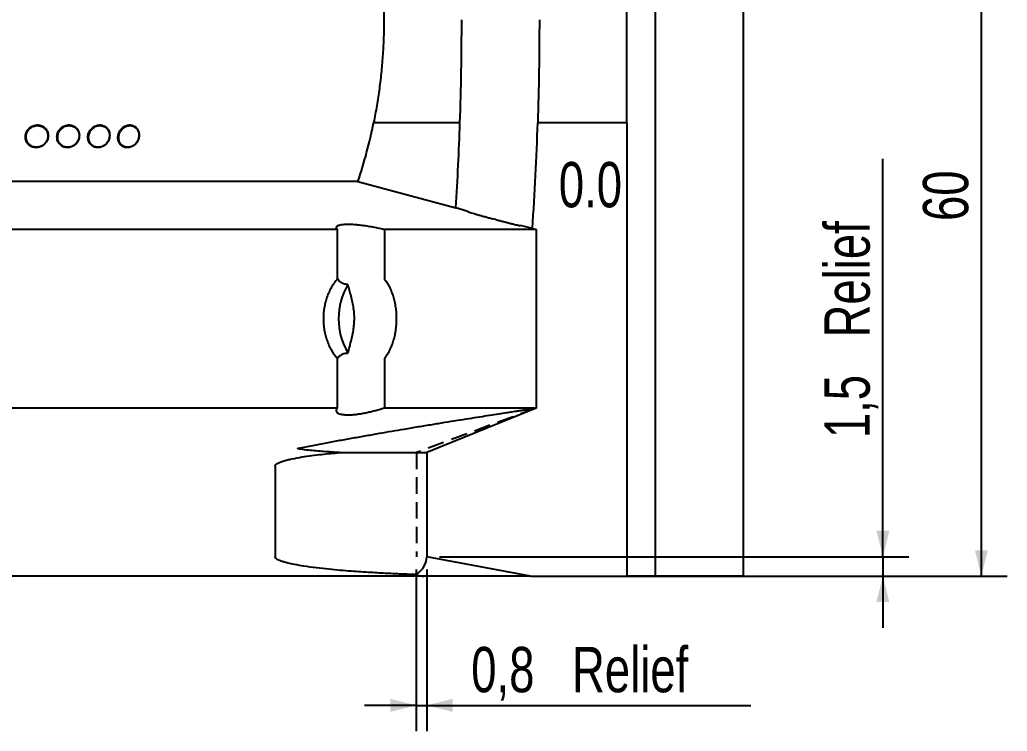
# Model space of a CAD drawing. Header units: millimetres. Extents: x 8 to 867, y 8 to 585.
# Drawn here: x 123.5 to 199.7, y 148.6 to 203.5 of the extents above; entities that cross this region are included whole.
import ezdxf

# ---------------------------------------------------------------- set-up
doc = ezdxf.new("R2010")
doc.units = ezdxf.units.MM
doc.linetypes.add('HIDDEN', pattern=[1.905, 1.27, -0.635])
for name, color, linetype in [('DIMENSIONS', 2, 'Continuous'), ('HIDDEN', 3, 'HIDDEN'), ('TEXT', 2, 'Continuous')]:
    doc.layers.add(name, color=color, linetype=linetype)
doc.layers.add('OUTLINE', color=7, linetype='Continuous', lineweight=25)
doc.styles.add('SLDTEXTSTYLE0', font='TXT', dxfattribs={"width": 0.75})
doc.dimstyles.new('SLDDIMSTYLE19', dxfattribs={"dimtxt": 3.5, "dimasz": 2, "dimexe": 0, "dimexo": 0.0625, "dimgap": 0.875, "dimtad": 1, "dimdec": 1, "dimrnd": 1e-09, "dimdsep": 46, "dimtxsty": 'SLDTEXTSTYLE0', "dimsah": 1, "dimcen": 0.09, "dimadec": 0, "dimazin": 2, "dimtfac": 1, "dimtdec": 1, "dimtmove": 0, "dimatfit": 0, "dimfxl": 0, "dimfrac": 2, "dimtolj": 1, "dimtzin": 12, "dimarcsym": 0})
doc.dimstyles.new('SLDDIMSTYLE2', dxfattribs={"dimtxt": 3.5, "dimasz": 2, "dimexe": 0, "dimexo": 0.0625, "dimgap": 0.875, "dimtad": 1, "dimrnd": 1e-09, "dimzin": 12, "dimdsep": 46, "dimtxsty": 'SLDTEXTSTYLE0', "dimsah": 1, "dimcen": 0.09, "dimadec": 0, "dimazin": 3, "dimtfac": 1, "dimtofl": 0, "dimtmove": 0, "dimatfit": 3, "dimfxl": 0, "dimfrac": 2, "dimtolj": 1, "dimtzin": 12, "dimarcsym": 0})
doc.dimstyles.new('SLDDIMSTYLE20', dxfattribs={"dimtxt": 3.5, "dimasz": 2, "dimexe": 0, "dimexo": 0.0625, "dimgap": 0.875, "dimtad": 1, "dimdec": 1, "dimrnd": 1e-09, "dimzin": 12, "dimdsep": 46, "dimtxsty": 'SLDTEXTSTYLE0', "dimsah": 1, "dimcen": 0.09, "dimadec": 0, "dimazin": 3, "dimtfac": 1, "dimtdec": 1, "dimtmove": 0, "dimatfit": 0, "dimfxl": 0, "dimfrac": 2, "dimtolj": 1, "dimtzin": 12, "dimarcsym": 0})

# ---------------------------------------------------------------- blocks, each defined once
blk = doc.blocks.new('_D_46')
at = {"layer": 'DIMENSIONS'}
for p, q in [((154.109, 161.079), (154.109, 148.601)), ((154.909, 161.079), (154.909, 148.601)), ((154.109, 150.601), (150.109, 150.601)), ((154.109, 150.601), (154.909, 150.601)), ((154.909, 150.601), (179.917, 150.601))]:
    blk.add_line(p, q, dxfattribs=at)
for points in [[(154.109, 150.601), (152.109, 151.101), (152.109, 150.101)], [(154.909, 150.601), (156.909, 150.101), (156.909, 151.101)]]:
    blk.add_solid(points, dxfattribs=at)
at = {"layer": 'DIMENSIONS', "char_height": 3.5, "attachment_point": 1, "style": 'SLDTEXTSTYLE0'}
for s, insert in [('0,8', (158.345, 155.113)), ('Relief', (166.121, 155.113))]:
    blk.add_mtext(s, dxfattribs=dict(at, insert=insert))
blk = doc.blocks.new('_D_50')
at = {"layer": 'DIMENSIONS'}
for p, q in [((190.115, 162.079), (190.115, 192.799)), ((155.909, 162.079), (192.115, 162.079)), ((190.115, 162.079), (190.115, 160.579)), ((163.909, 160.579), (192.115, 160.579)), ((190.115, 160.579), (190.115, 156.579))]:
    blk.add_line(p, q, dxfattribs=at)
for points in [[(190.115, 162.079), (190.615, 164.079), (189.615, 164.079)], [(190.115, 160.579), (189.615, 158.579), (190.615, 158.579)]]:
    blk.add_solid(points, dxfattribs=at)
at = {"layer": 'DIMENSIONS', "char_height": 3.5, "attachment_point": 1, "rotation": 90, "style": 'SLDTEXTSTYLE0'}
for s, insert in [('Relief', (185.603, 179.003)), ('1,5', (185.603, 171.227))]:
    blk.add_mtext(s, dxfattribs=dict(at, insert=insert))
blk = doc.blocks.new('_D_55')
at = {"layer": 'DIMENSIONS'}
for p, q in [((173.543, 220.579), (199.712, 220.579)), ((197.712, 220.579), (197.712, 160.579)), ((177.063, 160.579), (199.712, 160.579))]:
    blk.add_line(p, q, dxfattribs=at)
for points in [[(197.712, 220.579), (197.212, 218.579), (198.212, 218.579)], [(197.712, 160.579), (198.212, 162.579), (197.212, 162.579)]]:
    blk.add_solid(points, dxfattribs=at)
at = {"layer": 'DIMENSIONS', "insert": (193.201, 187.993), "char_height": 3.5, "attachment_point": 1, "rotation": 90, "style": 'SLDTEXTSTYLE0'}
blk.add_mtext('60', dxfattribs=at)

msp = doc.modelspace()

# ---------------------------------------------------------------- linework, layer by layer
at = {"layer": 'HIDDEN'}
for p, q in [((163.35918, 173.54828), (154.10918, 170.10876)), ((154.10918, 170.10876), (154.10918, 162.07876))]:
    msp.add_line(p, q, dxfattribs=at)
at = {"layer": 'OUTLINE'}
for p, q in [((179.33425, 429.83342), (179.33425, 160.57875)), ((172.543, 220.57875), (172.543, 160.57875)), ((151.60917, 206.52875), (151.60917, 203.52876)), ((157.47491, 195.57876), (150.81119, 195.57876)), ((170.35918, 195.57876), (163.47825, 195.57876)), ((170.35918, 195.57876), (170.35918, 160.57875)), ((149.60589, 191.02876), (85.11247, 191.02876)), ((149.60589, 191.02876), (157.16071, 189.00445)), ((158.08709, 188.7156), (157.16071, 189.00445)), ((160.23548, 188.10272), (159.98802, 188.16857)), ((163.0712, 187.42074), (162.1407, 187.6331)), ((148.02868, 187.34358), (119.91492, 187.34358)), ((148.02868, 183.52297), (148.02868, 187.34358)), ((163.35918, 187.34358), (151.64303, 187.34358)), ((151.64303, 187.34358), (151.64303, 183.52297)), ((163.0712, 187.42074), (163.35918, 187.34358)), ((163.35918, 187.34358), (163.35918, 173.54828)), ((148.02868, 173.54828), (148.02868, 177.36888)), ((151.64303, 177.36888), (151.64303, 173.54828)), ((148.02868, 173.54828), (119.91492, 173.54828)), ((163.35918, 173.54828), (151.64303, 173.54828)), ((163.35918, 173.54828), (154.90918, 170.10876)), ((148.18785, 170.10876), (154.90918, 170.10876)), ((154.90918, 170.10876), (154.90918, 162.07876)), ((143.20394, 169.05844), (143.20394, 162.07876)), ((162.90918, 160.57875), (154.90918, 162.07876)), ((154.69261, 160.57875), (80.02576, 160.57875)), ((162.90918, 160.57875), (154.69261, 160.57875)), ((162.90918, 160.57875), (170.35918, 160.57875)), ((172.543, 160.57875), (170.35918, 160.57875)), ((179.33425, 160.57875), (172.543, 160.57875))]:
    msp.add_line(p, q, dxfattribs=at)
for centre, radius, start, end in [((111.60918, 203.52876), 40, 341.7900431, 348.536128), ((-77.8114, 203.52876), 235.42059, 356.4628819, 358.0647909), ((-77.8114, 203.52876), 241.42059, 356.1742795, 358.112904), ((153.35328, 180.44593), 5.24418, 149.7009977, 210.2990023)]:
    msp.add_arc(centre, radius, start, end, dxfattribs=at)
for centre, major_axis, ratio, start_param, end_param in [((-14059.39334, 300.20609), (0, 39096.06375), 0.36397023, 4.70971282, 4.71055809), ((120.52443, 168.5259), (34.35784, -6.72721), 0.20219251, 6.10783604, 6.32275363)]:
    msp.add_ellipse(centre, major_axis=major_axis, ratio=ratio, start_param=start_param, end_param=end_param, dxfattribs=at)
for points, knots in [([(151.60917, 203.52876), (151.60493, 203.0864), (151.59645, 202.20156), (151.52787, 200.87585), (151.41841, 199.54855), (151.26246, 198.22142), (151.0649, 196.89517), (150.89575, 196.01752), (150.81119, 195.57876)], [0, 0, 0, 0, 0.16581506, 0.33167673, 0.49749145, 0.66497861, 0.83251232, 1, 1, 1, 1]), ([(157.47491, 195.57876), (157.51501, 196.90327), (157.59521, 199.55268), (157.60818, 202.20327), (157.61467, 203.52876)], [0, 0, 0, 0, 0.49992867, 1, 1, 1, 1]), ([(163.6037, 203.52876), (163.59913, 202.20368), (163.58999, 199.55316), (163.5155, 196.90368), (163.47825, 195.57876)], [0, 0, 0, 0, 0.4999318, 1, 1, 1, 1]), ([(125.42563, 193.92802), (125.45969, 193.96547), (125.52781, 194.04036), (125.60568, 194.17102), (125.66209, 194.31086), (125.69478, 194.45713), (125.70225, 194.60542), (125.68523, 194.7516), (125.64323, 194.89137), (125.57839, 195.02114), (125.49166, 195.13676), (125.38623, 195.23562), (125.2644, 195.31415), (125.13011, 195.37098), (124.98677, 195.40352), (124.83866, 195.41181), (124.68994, 195.39457), (124.54475, 195.35326), (124.40752, 195.28809), (124.28178, 195.20182), (124.17167, 195.09607), (124.07966, 194.97464), (124.00915, 194.84037), (123.96122, 194.69759), (123.93819, 194.55002), (123.93963, 194.402), (123.96653, 194.25774), (124.01707, 194.12108), (124.0908, 193.99626), (124.18474, 193.88623), (124.29706, 193.79484), (124.42392, 193.72384), (124.56228, 193.6762), (124.70788, 193.65234), (124.85672, 193.65398), (125.00467, 193.68002), (125.14691, 193.73115), (125.29261, 193.80936), (125.37811, 193.88562), (125.42563, 193.92802)], [0, 0, 0, 0, 0.02681271, 0.05362497, 0.08043787, 0.10725219, 0.13404905, 0.1608481, 0.18763924, 0.21442967, 0.24123984, 0.26804812, 0.29489182, 0.32173524, 0.34861432, 0.3754937, 0.40239525, 0.42929668, 0.45619647, 0.48309624, 0.50997259, 0.53684779, 0.56368787, 0.59052653, 0.61733257, 0.64413841, 0.67092854, 0.69771943, 0.72451991, 0.75132093, 0.77815121, 0.80498266, 0.83185136, 0.85871986, 0.88561751, 0.91251484, 0.93941875, 0.96632295, 1, 1, 1, 1]), ([(125.40822, 193.94039), (125.44094, 193.97609), (125.50637, 194.04748), (125.58133, 194.1722), (125.6358, 194.30578), (125.66761, 194.4456), (125.67532, 194.58745), (125.65959, 194.72737), (125.61993, 194.86125), (125.55842, 194.98565), (125.47589, 195.09659), (125.37544, 195.19159), (125.25921, 195.26718), (125.13099, 195.32207), (124.994, 195.35376), (124.85236, 195.36227), (124.71002, 195.34634), (124.57098, 195.30736), (124.43945, 195.24551), (124.31884, 195.16342), (124.2131, 195.06264), (124.12463, 194.94678), (124.05668, 194.81856), (124.01031, 194.68212), (123.98772, 194.54102), (123.98855, 194.39939), (124.01372, 194.26127), (124.06155, 194.13034), (124.13158, 194.01065), (124.22102, 193.90504), (124.32808, 193.81717), (124.44916, 193.74876), (124.58131, 193.70266), (124.72049, 193.67925), (124.86287, 193.68027), (125.0045, 193.70461), (125.14077, 193.753), (125.28049, 193.82729), (125.36258, 193.89998), (125.40822, 193.94039)], [0, 0, 0, 0, 0.02680864, 0.05361772, 0.08042788, 0.10723804, 0.13403319, 0.16082713, 0.18761427, 0.21440157, 0.24120702, 0.26801303, 0.29485487, 0.32169757, 0.3485791, 0.37546055, 0.40236609, 0.42927166, 0.45617558, 0.48307979, 0.50995838, 0.53683751, 0.56367636, 0.59051506, 0.61731849, 0.64412039, 0.67090753, 0.69769388, 0.72449012, 0.75128679, 0.7781163, 0.80494494, 0.83181465, 0.85868484, 0.8855859, 0.91248694, 0.93939556, 0.96630401, 1, 1, 1, 1]), ([(127.82402, 193.92898), (127.858, 193.96648), (127.92596, 194.04146), (128.00438, 194.17223), (128.06193, 194.31214), (128.09635, 194.45845), (128.10611, 194.60673), (128.09184, 194.75288), (128.05298, 194.89257), (127.99161, 195.02224), (127.90853, 195.13771), (127.80689, 195.23641), (127.68881, 195.31474), (127.55818, 195.37137), (127.41827, 195.40371), (127.27328, 195.41177), (127.12726, 195.39431), (126.98431, 195.3528), (126.84875, 195.28741), (126.7241, 195.20096), (126.61445, 195.09505), (126.52228, 194.9735), (126.45097, 194.83913), (126.40166, 194.69629), (126.37666, 194.5487), (126.37565, 194.40069), (126.39965, 194.25648), (126.44695, 194.11991), (126.51717, 193.99521), (126.60744, 193.88533), (126.71601, 193.79412), (126.83919, 193.72331), (126.97399, 193.67589), (127.11627, 193.65223), (127.26214, 193.65412), (127.40753, 193.68036), (127.54773, 193.73171), (127.69176, 193.81012), (127.77676, 193.88651), (127.82402, 193.92898)], [0, 0, 0, 0, 0.0268122, 0.05362395, 0.08043705, 0.10725011, 0.13404831, 0.16084595, 0.18763703, 0.21442928, 0.24123774, 0.2680472, 0.29489045, 0.32173434, 0.34861389, 0.37549322, 0.40239484, 0.42929634, 0.45619649, 0.4830963, 0.50997258, 0.53684751, 0.56368666, 0.59052528, 0.61733101, 0.64413671, 0.67092781, 0.69771815, 0.7245189, 0.75131973, 0.77815053, 0.8049816, 0.83185058, 0.85871961, 0.88561704, 0.91251471, 0.93941858, 0.96632271, 1, 1, 1, 1]), ([(127.80818, 193.93831), (127.84098, 193.9739), (127.90657, 194.04508), (127.98263, 194.16956), (128.03881, 194.30299), (128.07294, 194.44272), (128.0835, 194.58457), (128.07107, 194.72457), (128.03509, 194.85861), (127.9775, 194.98324), (127.89904, 195.09448), (127.80269, 195.18983), (127.69047, 195.26584), (127.56605, 195.32119), (127.43256, 195.35334), (127.294, 195.36233), (127.15423, 195.34689), (127.0172, 195.30838), (126.88703, 195.24698), (126.76713, 195.16528), (126.66139, 195.06485), (126.57225, 194.94928), (126.50294, 194.82127), (126.45461, 194.68496), (126.42948, 194.5439), (126.42728, 194.40226), (126.44901, 194.26403), (126.49309, 194.13291), (126.55917, 194.01296), (126.64455, 193.90703), (126.74757, 193.81877), (126.86474, 193.74994), (126.99321, 193.70337), (127.12905, 193.67949), (127.26853, 193.68001), (127.40778, 193.70388), (127.54227, 193.75181), (127.68068, 193.82563), (127.76262, 193.89805), (127.80818, 193.93831)], [0, 0, 0, 0, 0.02680875, 0.05361788, 0.08042901, 0.10723968, 0.13403398, 0.16082846, 0.18761528, 0.21440244, 0.24120745, 0.26801297, 0.29485502, 0.32169766, 0.3485783, 0.37545936, 0.40236478, 0.42927032, 0.45617423, 0.48307885, 0.50995793, 0.53683703, 0.56367638, 0.59051522, 0.61731901, 0.64412143, 0.67090803, 0.69769445, 0.72449114, 0.75128677, 0.77811607, 0.80494484, 0.83181451, 0.85868403, 0.88558495, 0.91248582, 0.93939441, 0.96630278, 1, 1, 1, 1]), ([(130.16395, 193.93117), (130.1976, 193.96877), (130.26489, 194.04398), (130.34321, 194.17499), (130.40133, 194.31506), (130.43704, 194.46145), (130.44876, 194.60973), (130.43706, 194.7558), (130.40132, 194.89532), (130.34351, 195.02474), (130.26435, 195.13989), (130.16685, 195.23822), (130.05304, 195.31612), (129.92668, 195.37228), (129.79091, 195.40411), (129.64982, 195.41167), (129.50734, 195.39371), (129.36748, 195.35169), (129.23445, 195.28586), (129.11175, 195.19899), (129.00334, 195.09273), (128.91173, 194.97088), (128.84026, 194.8363), (128.79008, 194.69332), (128.76352, 194.54568), (128.76033, 194.39771), (128.78156, 194.25362), (128.8256, 194.11724), (128.89214, 193.99282), (128.97845, 193.88329), (129.08285, 193.79247), (129.20177, 193.72211), (129.33237, 193.67516), (129.47059, 193.65201), (129.61269, 193.65441), (129.75467, 193.68115), (129.89197, 193.73299), (130.0334, 193.81188), (130.11731, 193.88855), (130.16395, 193.93117)], [0, 0, 0, 0, 0.02681189, 0.05362382, 0.08043665, 0.10724949, 0.1340467, 0.16084527, 0.18763591, 0.21442813, 0.24123749, 0.26804703, 0.2948909, 0.32173479, 0.34861448, 0.37549429, 0.40239584, 0.42929746, 0.45619709, 0.4830973, 0.50997247, 0.53684733, 0.56368645, 0.59052453, 0.61733035, 0.64413652, 0.67092618, 0.69771722, 0.72451763, 0.75131856, 0.77814987, 0.8049815, 0.83185114, 0.85872033, 0.88561797, 0.91251583, 0.9394199, 0.96632406, 1, 1, 1, 1]), ([(130.14662, 193.93428), (130.17941, 193.96966), (130.24497, 194.04044), (130.32203, 194.16446), (130.37998, 194.29755), (130.41661, 194.43712), (130.43039, 194.57896), (130.42175, 194.71912), (130.39006, 194.85346), (130.33711, 194.97854), (130.26354, 195.09037), (130.17215, 195.18641), (130.06486, 195.26322), (129.94518, 195.31943), (129.81609, 195.35251), (129.6815, 195.36245), (129.54512, 195.34795), (129.41082, 195.31035), (129.28263, 195.2498), (129.16391, 195.16889), (129.05853, 195.06913), (128.96892, 194.95411), (128.8983, 194.82651), (128.84789, 194.69047), (128.81995, 194.54952), (128.81432, 194.40782), (128.83208, 194.26938), (128.87175, 194.1379), (128.93311, 194.01746), (129.0136, 193.9109), (129.11168, 193.82191), (129.22401, 193.75225), (129.34788, 193.70479), (129.47948, 193.67997), (129.61522, 193.67955), (129.75129, 193.70247), (129.88332, 193.7495), (130.0198, 193.82242), (130.10131, 193.89431), (130.14662, 193.93428)], [0, 0, 0, 0, 0.02681023, 0.05362004, 0.08043023, 0.10724164, 0.13403614, 0.16083216, 0.18761811, 0.21440512, 0.24120996, 0.26801505, 0.29485629, 0.32169803, 0.3485785, 0.37545896, 0.40236389, 0.429269, 0.45617389, 0.4830781, 0.50995761, 0.53683717, 0.56367756, 0.59051753, 0.61732101, 0.64412556, 0.67091238, 0.69769892, 0.72449437, 0.75129034, 0.77811831, 0.80494599, 0.83181475, 0.85868394, 0.88558408, 0.91248464, 0.93939291, 0.96630193, 1, 1, 1, 1]), ([(132.43207, 193.93464), (132.46514, 193.97242), (132.53128, 194.04797), (132.60884, 194.17935), (132.667, 194.31969), (132.70355, 194.46621), (132.71693, 194.61448), (132.70761, 194.7604), (132.67495, 194.89964), (132.6208, 195.02867), (132.54579, 195.14332), (132.4528, 195.24105), (132.34375, 195.31827), (132.22224, 195.37369), (132.09129, 195.40473), (131.95485, 195.41149), (131.8167, 195.39272), (131.68076, 195.34994), (131.5511, 195.28338), (131.43112, 195.19587), (131.32474, 195.08905), (131.23439, 194.96674), (131.16336, 194.83183), (131.11283, 194.68864), (131.0851, 194.54092), (131.07999, 194.39301), (131.09857, 194.24911), (131.13934, 194.11304), (131.20206, 193.98906), (131.28411, 193.88006), (131.38393, 193.78988), (131.49808, 193.72023), (131.62384, 193.67405), (131.75731, 193.65169), (131.89486, 193.65489), (132.03263, 193.68244), (132.16619, 193.73502), (132.30412, 193.81467), (132.38635, 193.89178), (132.43207, 193.93464)], [0, 0, 0, 0, 0.02681139, 0.05362275, 0.08043598, 0.10724847, 0.13404569, 0.16084264, 0.18763382, 0.21442561, 0.24123551, 0.26804582, 0.2948903, 0.32173497, 0.34861519, 0.37549551, 0.40239705, 0.4292988, 0.45619869, 0.48309766, 0.50997259, 0.53684705, 0.56368556, 0.59052297, 0.61732809, 0.64413351, 0.67092377, 0.69771522, 0.72451614, 0.75131772, 0.77814942, 0.80498143, 0.83185133, 0.85872119, 0.88561949, 0.91251737, 0.93942094, 0.96632468, 1, 1, 1, 1]), ([(132.40633, 193.92449), (132.43918, 193.95936), (132.50487, 194.02909), (132.58346, 194.15196), (132.64392, 194.28424), (132.68403, 194.42338), (132.70215, 194.56517), (132.69859, 194.70567), (132.67257, 194.84074), (132.62573, 194.9669), (132.55853, 195.08013), (132.47361, 195.17787), (132.37268, 195.25662), (132.25908, 195.31495), (132.13562, 195.3503), (132.00604, 195.36255), (131.87389, 195.35038), (131.74296, 195.31505), (131.61713, 195.25662), (131.49975, 195.17764), (131.39459, 195.07955), (131.30413, 194.96592), (131.23159, 194.83936), (131.17827, 194.70399), (131.14649, 194.56333), (131.13623, 194.42153), (131.14867, 194.28261), (131.1825, 194.15027), (131.23766, 194.02862), (131.31175, 193.92054), (131.40344, 193.82975), (131.50952, 193.75807), (131.6275, 193.70843), (131.7537, 193.68132), (131.88472, 193.67856), (132.01684, 193.69917), (132.14589, 193.74399), (132.28012, 193.81465), (132.36123, 193.88524), (132.40633, 193.92449)], [0, 0, 0, 0, 0.026810578, 0.053622213, 0.080434332, 0.107247317, 0.134042631, 0.160839383, 0.18762584, 0.214412309, 0.241215723, 0.268018926, 0.294858178, 0.321697887, 0.348576711, 0.375455169, 0.402359661, 0.429263803, 0.456169173, 0.483074774, 0.509955903, 0.536836735, 0.563678748, 0.590521092, 0.617326908, 0.644132387, 0.670918435, 0.697705747, 0.724500129, 0.751295006, 0.778121453, 0.804947737, 0.831814413, 0.858681197, 0.885580684, 0.912479705, 0.939388903, 0.966297513, 1, 1, 1, 1]), ([(158.08709, 188.7156), (158.12086, 188.70406), (158.18838, 188.68098), (158.35349, 188.62929), (158.56062, 188.56689), (158.80811, 188.49449), (159.08968, 188.41418), (159.38718, 188.33118), (159.6894, 188.24847), (159.88848, 188.1952), (159.98802, 188.16857)], [0, 0, 0, 0, 0.12720549, 0.25442318, 0.38156904, 0.50872648, 0.63785717, 0.76699344, 0.88349665, 1, 1, 1, 1]), ([(148.02868, 187.34358), (148.00638, 187.36937), (147.96172, 187.42102), (147.94135, 187.49152), (147.95574, 187.55574), (148.01001, 187.61192), (148.1017, 187.65949), (148.22907, 187.69722), (148.3909, 187.72433), (148.58283, 187.74104), (148.8021, 187.74725), (149.04596, 187.74273), (149.3095, 187.72834), (149.63834, 187.70025), (150.03969, 187.6522), (150.51529, 187.57897), (151.00314, 187.48784), (151.38168, 187.40609), (151.59143, 187.35592), (151.64303, 187.34358)], [0, 0, 0, 0, 0.0555034, 0.11117516, 0.16666889, 0.22229446, 0.27810332, 0.33371891, 0.38782682, 0.44211461, 0.49621875, 0.54889091, 0.60173346, 0.65440915, 0.73330292, 0.81220786, 0.8929253, 0.97365526, 1, 1, 1, 1]), ([(160.23548, 188.10272), (160.33901, 188.07531), (160.54605, 188.02051), (160.85815, 187.93983), (161.16241, 187.86267), (161.4478, 187.79195), (161.69713, 187.73178), (161.89642, 187.6853), (162.04842, 187.65142), (162.10994, 187.63921), (162.1407, 187.6331)], [0, 0, 0, 0, 0.12155378, 0.24310175, 0.37472462, 0.50633614, 0.63649067, 0.7666332, 0.88331861, 1, 1, 1, 1]), ([(148.02868, 183.52297), (147.94486, 183.42343), (147.77698, 183.22404), (147.55709, 182.87984), (147.36439, 182.50798), (147.20509, 182.10858), (147.07991, 181.6886), (146.99093, 181.25316), (146.9409, 180.80754), (146.92908, 180.35779), (146.95557, 179.90944), (147.02134, 179.46843), (147.12372, 179.04008), (147.26136, 178.62894), (147.43334, 178.24086), (147.63621, 177.88066), (147.83752, 177.5905), (147.97527, 177.43079), (148.02868, 177.36888)], [0, 0, 0, 0, 0.06402731, 0.12825781, 0.19228436, 0.25631715, 0.32055525, 0.3845872, 0.44848261, 0.51258238, 0.57647796, 0.64020877, 0.70414351, 0.76787623, 0.83171113, 0.8957482, 0.9595841, 1, 1, 1, 1]), ([(148.82543, 183.09168), (148.77781, 183.09326), (148.68257, 183.09642), (148.55202, 183.12128), (148.43207, 183.16049), (148.29176, 183.22994), (148.15032, 183.34231), (148.06622, 183.45423), (148.03227, 183.51639), (148.02868, 183.52297)], [0, 0, 0, 0, 0.11978024, 0.239577164, 0.364216406, 0.488886263, 0.72759291, 0.971148751, 1, 1, 1, 1]), ([(148.82543, 177.80017), (148.87346, 177.9713), (148.96951, 178.31354), (149.10139, 178.81521), (149.21062, 179.30562), (149.28837, 179.78434), (149.33137, 180.26918), (149.32791, 180.75574), (149.27391, 181.23738), (149.18663, 181.71195), (149.07568, 182.1784), (148.9524, 182.63825), (148.86777, 182.94048), (148.82543, 183.09168)], [0, 0, 0, 0, 0.10053522, 0.2010531, 0.28986407, 0.37903351, 0.46792641, 0.55636061, 0.64477813, 0.73348438, 0.82242352, 0.91115927, 1, 1, 1, 1]), ([(151.64303, 177.36888), (151.71766, 177.46842), (151.86717, 177.66781), (152.05943, 178.01201), (152.22616, 178.38387), (152.36253, 178.78327), (152.46883, 179.20325), (152.54385, 179.6387), (152.58596, 180.08432), (152.59588, 180.53406), (152.57358, 180.98242), (152.51829, 181.42342), (152.43172, 181.85178), (152.31448, 182.26291), (152.16675, 182.65099), (151.99047, 183.01119), (151.81354, 183.30135), (151.69066, 183.46106), (151.64303, 183.52297)], [0, 0, 0, 0, 0.06402742, 0.12825767, 0.19228441, 0.25631712, 0.32055525, 0.38458711, 0.44848256, 0.51258232, 0.57647789, 0.64020874, 0.70414346, 0.76787617, 0.83171106, 0.89574821, 0.95958399, 1, 1, 1, 1]), ([(148.02868, 177.36888), (148.04547, 177.39756), (148.09539, 177.48279), (148.21842, 177.61377), (148.4018, 177.72445), (148.60758, 177.78891), (148.75227, 177.79639), (148.82543, 177.80017)], [0, 0, 0, 0, 0.126697858, 0.376471782, 0.632031273, 0.813940149, 1, 1, 1, 1]), ([(145.0445, 170.46798), (145.40307, 170.53644), (146.12057, 170.67341), (147.17694, 170.87041), (148.216, 171.06117), (149.24537, 171.24704), (150.26269, 171.42786), (151.26531, 171.60341), (152.23981, 171.77161), (153.24891, 171.94345), (154.28253, 172.11701), (155.32886, 172.29022), (156.33143, 172.454), (157.28506, 172.60789), (158.1854, 172.75151), (159.01859, 172.88303), (159.78222, 173.00246), (160.4753, 173.10994), (161.0506, 173.19848), (161.52374, 173.27089), (161.91072, 173.32985), (162.2534, 173.38183), (162.54875, 173.42648), (162.79728, 173.46395), (163.00005, 173.49443), (163.15968, 173.51839), (163.27379, 173.5355), (163.34578, 173.54627), (163.35472, 173.54761), (163.35918, 173.54828)], [0, 0, 0, 0, 0.03416957, 0.06837346, 0.10257772, 0.13674792, 0.17206302, 0.20741501, 0.24276745, 0.27808304, 0.32071387, 0.36337669, 0.4060079, 0.44983105, 0.4936884, 0.53751184, 0.58095094, 0.62442302, 0.66786235, 0.70136389, 0.73489537, 0.76842693, 0.80192859, 0.83467916, 0.86744368, 0.90019428, 0.93345801, 0.96673627, 1, 1, 1, 1]), ([(151.64303, 173.54828), (151.53418, 173.51337), (151.31615, 173.44345), (150.97975, 173.34765), (150.64087, 173.26012), (150.3028, 173.18331), (149.97045, 173.11815), (149.65394, 173.06688), (149.35806, 173.03042), (149.08542, 173.00814), (148.79904, 172.9987), (148.51862, 173.0112), (148.26785, 173.05321), (148.08656, 173.12266), (147.97303, 173.21674), (147.93513, 173.33426), (147.9626, 173.44833), (148.01201, 173.52307), (148.02868, 173.54828)], [0, 0, 0, 0, 0.055976711, 0.112117172, 0.168076868, 0.224228196, 0.280569013, 0.336700848, 0.390071678, 0.443626606, 0.496989314, 0.573255554, 0.649529278, 0.725535683, 0.801559907, 0.880641822, 0.959744789, 1, 1, 1, 1]), ([(143.20394, 169.05844), (143.20495, 169.07038), (143.20732, 169.09808), (143.2308, 169.14711), (143.28502, 169.20864), (143.37026, 169.2702), (143.55033, 169.36232), (143.81243, 169.46431), (144.15491, 169.55477), (144.65023, 169.65998), (145.28749, 169.78147), (146.05379, 169.89379), (146.79425, 169.98089), (147.50958, 170.04988), (147.96185, 170.08914), (148.18785, 170.10876)], [0, 0, 0, 0, 0.004731816, 0.010973385, 0.022452252, 0.042221647, 0.062090037, 0.125157237, 0.188430957, 0.251713126, 0.401208928, 0.550868733, 0.700644035, 0.850412348, 1, 1, 1, 1]), ([(148.18785, 170.10876), (147.98734, 170.12202), (147.58631, 170.14854), (146.97864, 170.1935), (146.36645, 170.23762), (145.76603, 170.28832), (145.31343, 170.34515), (145.04766, 170.39217), (144.97643, 170.41795), (144.96354, 170.43141), (144.96541, 170.43945), (144.97041, 170.44474), (144.97926, 170.44986), (144.99154, 170.45493), (145.01397, 170.46177), (145.03223, 170.46549), (145.0445, 170.46798)], [0, 0, 0, 0, 0.18942857, 0.37886092, 0.55055431, 0.72226048, 0.89386263, 0.95347826, 0.97307138, 0.98106905, 0.98375991, 0.98647561, 0.98844887, 0.9904183, 0.99355953, 1, 1, 1, 1]), ([(154.11812, 160.68994), (154.01004, 160.6937), (153.79373, 160.70122), (153.39478, 160.71613), (152.94246, 160.73435), (152.43254, 160.75667), (151.86883, 160.78349), (151.25187, 160.81528), (150.5837, 160.8533), (149.86398, 160.89886), (149.08647, 160.95461), (148.25001, 161.01979), (147.35492, 161.10012), (146.41216, 161.20413), (145.52079, 161.32566), (144.77565, 161.45035), (144.25123, 161.5616), (143.89362, 161.65661), (143.6514, 161.73733), (143.48801, 161.80572), (143.37025, 161.86858), (143.28944, 161.92562), (143.2374, 161.98175), (143.21281, 162.02556), (143.20455, 162.05816), (143.20406, 162.07455), (143.20394, 162.07876)], [0, 0, 0, 0, 0.0653751, 0.13083667, 0.19632719, 0.26178849, 0.32716331, 0.39198601, 0.45686546, 0.5217443, 0.58656609, 0.65334185, 0.7201861, 0.78701987, 0.85378134, 0.90098181, 0.93283012, 0.95434994, 0.96893608, 0.9788743, 0.98570149, 0.99206687, 0.99542226, 0.99776825, 0.99942707, 1, 1, 1, 1]), ([(154.11812, 160.68994), (154.12513, 160.68632), (154.15646, 160.67014), (154.21585, 160.6453), (154.30861, 160.61837), (154.40202, 160.59923), (154.52384, 160.58372), (154.62019, 160.57914), (154.67935, 160.57882), (154.69261, 160.57875)], [0, 0, 0, 0, 0.05831584, 0.26066463, 0.38482302, 0.50942174, 0.66278643, 0.92440495, 1, 1, 1, 1])]:
    msp.add_open_spline(points, degree=3, knots=knots, dxfattribs=at)

# ---------------------------------------------------------------- texts
at = {"layer": 'TEXT', "insert": (165.10424, 192.54803), "char_height": 3.5, "attachment_point": 1, "style": 'SLDTEXTSTYLE0'}
msp.add_mtext('0.0', dxfattribs=at)

# ---------------------------------------------------------------- dimensions: what is measured, and where the dimension line sits
at = {"layer": 'DIMENSIONS'}
dim = msp.add_linear_dim(base=(197.71234, 160.57876), p1=(172.543, 220.57876), p2=(176.06286, 160.57876), angle=90, dimstyle='SLDDIMSTYLE2', dxfattribs=at)
dim.commit()
dim.dimension.update_dxf_attribs({"geometry": '_D_55', "text_midpoint": (197.71234, 190.57876), "dimtype": 160})
dim = msp.add_linear_dim(base=(190.11489, 160.57876), p1=(154.90918, 162.07876), p2=(162.90918, 160.57876), angle=90, text='<> Relief', dimstyle='SLDDIMSTYLE20', dxfattribs=at)
dim.commit()
dim.dimension.update_dxf_attribs({"geometry": '_D_50', "text_midpoint": (190.11489, 181.2189), "dimtype": 160})
dim = msp.add_linear_dim(base=(154.90918, 150.60114), p1=(154.10918, 162.07876), p2=(154.90918, 162.07876), text='<> Relief', dimstyle='SLDDIMSTYLE19', dxfattribs=at)
dim.commit()
dim.dimension.update_dxf_attribs({"geometry": '_D_46', "text_midpoint": (168.33687, 150.60114), "dimtype": 160})

doc.saveas('drawing.dxf')
